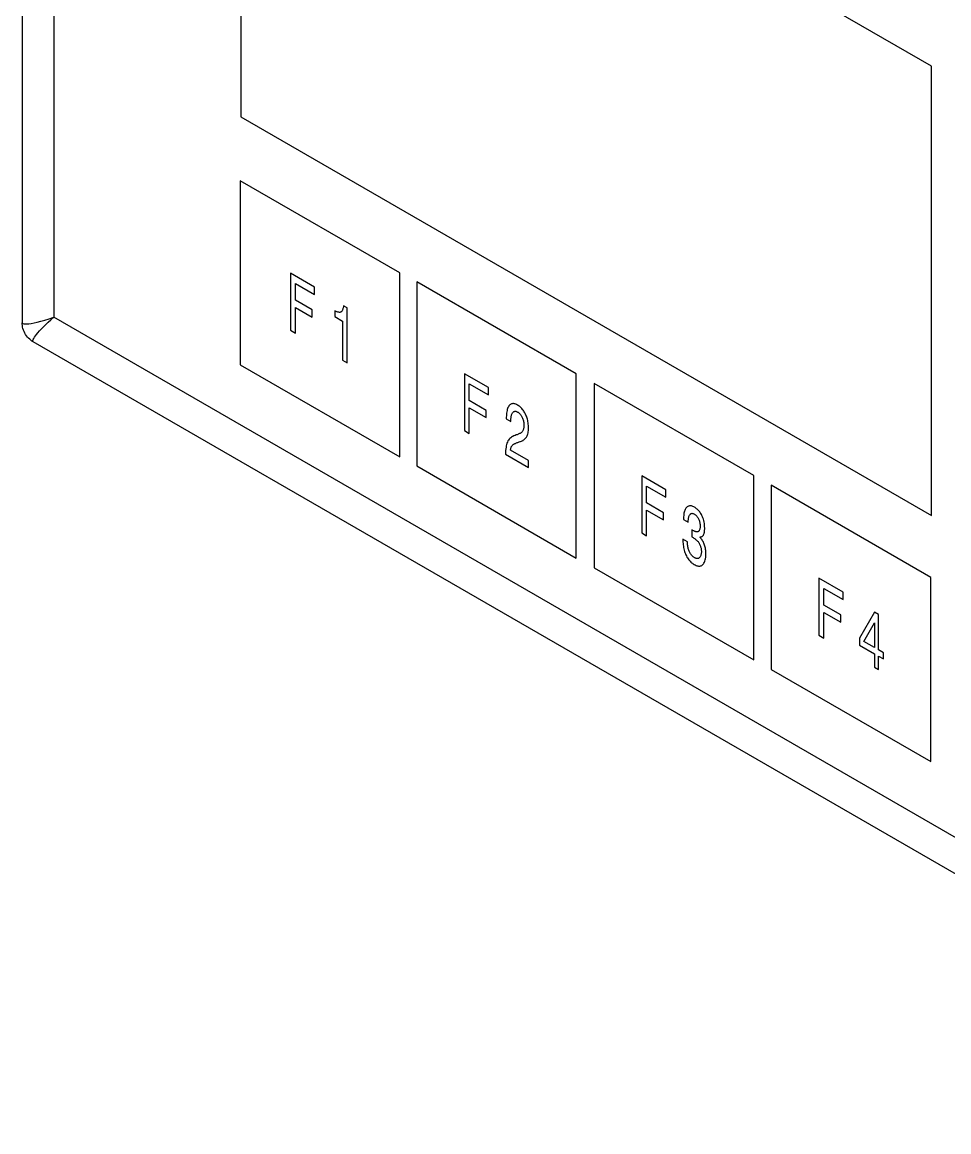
# Model space of a CAD drawing. Extents: x 0 to 420, y 0 to 297.
# Drawn here: x 138 to 197.8, y 99 to 170.6 of the extents above; entities that cross this region are included whole.
import ezdxf

# ---------------------------------------------------------------- set-up
doc = ezdxf.new("R2010")
doc.units = 0
doc.header["$LTSCALE"] = 23.1
doc.layers.add('40000_ISO', color=7, linetype='CONTINUOUS')

msp = doc.modelspace()

# ---------------------------------------------------------------- linework, layer by layer
at = {"layer": '40000_ISO', "color": 7, "linetype": 'CONTINUOUS'}
for p, q in [((137.987, 219.475), (137.987, 151.208)), ((140.021, 213.95), (140.021, 151.569)), ((152.091, 193.484), (152.091, 164.498)), ((196.639, 167.764), (152.091, 193.484)), ((196.639, 138.779), (196.639, 167.764)), ((152.091, 164.498), (196.639, 138.779)), ((152.054, 160.375), (152.054, 148.496)), ((162.342, 154.435), (152.054, 160.375)), ((155.292, 154.404), (155.292, 150.73)), ((156.846, 153.506), (155.292, 154.404)), ((162.342, 142.556), (162.342, 154.435)), ((155.608, 152.665), (155.608, 153.753)), ((155.608, 153.753), (156.846, 153.038)), ((156.846, 153.038), (156.846, 153.506)), ((163.434, 153.849), (163.434, 141.971)), ((173.721, 147.91), (163.434, 153.849)), ((156.695, 152.037), (155.608, 152.665)), ((155.608, 150.547), (155.608, 152.196)), ((155.608, 152.196), (156.695, 151.568)), ((156.695, 151.568), (156.695, 152.037)), ((158.145, 151.981), (158.145, 151.604)), ((158.19, 151.959), (158.145, 151.981)), ((158.233, 151.941), (158.19, 151.959)), ((158.275, 151.924), (158.233, 151.941)), ((158.314, 151.91), (158.275, 151.924)), ((158.352, 151.899), (158.314, 151.91)), ((158.388, 151.89), (158.352, 151.899)), ((158.422, 151.884), (158.388, 151.89)), ((158.454, 151.882), (158.422, 151.884)), ((158.483, 151.882), (158.454, 151.882)), ((158.509, 151.886), (158.483, 151.882)), ((158.533, 151.894), (158.509, 151.886)), ((158.548, 151.901), (158.533, 151.894)), ((158.554, 151.905), (158.548, 151.901)), ((158.574, 151.921), (158.554, 151.905)), ((158.593, 151.941), (158.574, 151.921)), ((158.61, 151.964), (158.593, 151.941)), ((158.627, 151.99), (158.61, 151.964)), ((158.642, 152.02), (158.627, 151.99)), ((158.656, 152.053), (158.642, 152.02)), ((158.669, 152.088), (158.656, 152.053)), ((158.681, 152.126), (158.669, 152.088)), ((158.692, 152.166), (158.681, 152.126)), ((158.703, 152.208), (158.692, 152.166)), ((158.713, 152.252), (158.703, 152.208)), ((158.722, 152.299), (158.713, 152.252)), ((158.951, 152.167), (158.722, 152.299)), ((158.951, 148.617), (158.951, 152.167)), ((137.989, 151.118), (137.987, 151.209)), ((137.987, 151.2), (138.025, 151.169)), ((137.998, 151.025), (137.989, 151.118)), ((138.025, 151.169), (138.085, 151.148)), ((138.085, 151.148), (138.169, 151.137)), ((138.169, 151.137), (138.277, 151.137)), ((138.277, 151.137), (138.411, 151.149)), ((138.411, 151.149), (138.57, 151.173)), ((138.57, 151.173), (138.753, 151.208)), ((138.753, 151.208), (138.961, 151.257)), ((138.961, 151.257), (139.193, 151.317)), ((139.193, 151.317), (139.447, 151.388)), ((139.353, 150.942), (139.5, 151.087)), ((139.447, 151.388), (139.723, 151.472)), ((139.5, 151.087), (139.659, 151.24)), ((139.659, 151.24), (139.833, 151.401)), ((139.723, 151.472), (140.021, 151.569)), ((139.833, 151.401), (140.021, 151.569)), ((223.884, 103.151), (140.021, 151.569)), ((158.145, 151.604), (158.657, 151.309)), ((158.657, 151.309), (158.657, 148.787)), ((138.015, 150.929), (137.998, 151.025)), ((138.039, 150.832), (138.015, 150.929)), ((138.07, 150.735), (138.039, 150.832)), ((138.109, 150.639), (138.07, 150.735)), ((138.155, 150.546), (138.109, 150.639)), ((138.207, 150.455), (138.155, 150.546)), ((138.266, 150.369), (138.207, 150.455)), ((138.33, 150.289), (138.266, 150.369)), ((138.775, 150.275), (138.835, 150.362)), ((138.835, 150.362), (138.909, 150.458)), ((138.909, 150.458), (138.999, 150.565)), ((138.999, 150.565), (139.102, 150.681)), ((139.102, 150.681), (139.22, 150.807)), ((139.22, 150.807), (139.353, 150.942)), ((155.292, 150.73), (155.608, 150.547)), ((138.398, 150.215), (138.33, 150.289)), ((138.47, 150.147), (138.398, 150.215)), ((138.543, 150.086), (138.47, 150.147)), ((138.617, 150.033), (138.543, 150.086)), ((138.692, 149.988), (138.617, 150.033)), ((138.676, 150.029), (138.681, 150.076)), ((138.684, 149.992), (138.676, 150.029)), ((138.681, 150.076), (138.698, 150.133)), ((227.652, 98.627), (138.691, 149.988)), ((138.698, 150.133), (138.73, 150.199)), ((138.73, 150.199), (138.775, 150.275)), ((152.054, 148.496), (162.342, 142.556)), ((158.657, 148.787), (158.951, 148.617)), ((166.514, 147.925), (166.514, 144.251)), ((168.068, 147.028), (166.514, 147.925)), ((173.721, 136.031), (173.721, 147.91)), ((166.83, 146.186), (166.83, 147.274)), ((166.83, 147.274), (168.068, 146.559)), ((168.068, 146.559), (168.068, 147.028)), ((174.888, 147.287), (174.888, 135.408)), ((185.176, 141.347), (174.888, 147.287)), ((167.917, 145.558), (166.83, 146.186)), ((166.83, 144.068), (166.83, 145.717)), ((166.83, 145.717), (167.917, 145.089)), ((167.917, 145.089), (167.917, 145.558)), ((169.237, 145.388), (169.227, 145.3)), ((169.248, 145.471), (169.237, 145.388)), ((169.263, 145.547), (169.248, 145.471)), ((169.28, 145.618), (169.263, 145.547)), ((169.301, 145.683), (169.28, 145.618)), ((169.324, 145.742), (169.301, 145.683)), ((169.35, 145.794), (169.324, 145.742)), ((169.378, 145.84), (169.35, 145.794)), ((169.41, 145.879), (169.378, 145.84)), ((169.444, 145.913), (169.41, 145.879)), ((169.48, 145.941), (169.444, 145.913)), ((169.499, 145.953), (169.48, 145.941)), ((169.517, 145.963), (169.499, 145.953)), ((169.555, 145.978), (169.517, 145.963)), ((169.595, 145.989), (169.555, 145.978)), ((169.576, 145.321), (169.592, 145.357)), ((169.592, 145.357), (169.61, 145.389)), ((169.636, 145.993), (169.595, 145.989)), ((169.61, 145.389), (169.63, 145.417)), ((169.63, 145.417), (169.652, 145.441)), ((169.68, 145.993), (169.636, 145.993)), ((169.652, 145.441), (169.674, 145.46)), ((169.674, 145.46), (169.696, 145.475)), ((169.725, 145.987), (169.68, 145.993)), ((169.696, 145.475), (169.722, 145.487)), ((169.722, 145.487), (169.747, 145.495)), ((169.774, 145.976), (169.725, 145.987)), ((169.747, 145.495), (169.773, 145.499)), ((169.773, 145.499), (169.799, 145.5)), ((169.826, 145.957), (169.774, 145.976)), ((169.799, 145.5), (169.825, 145.497)), ((169.825, 145.497), (169.853, 145.49)), ((169.881, 145.933), (169.826, 145.957)), ((169.853, 145.49), (169.882, 145.481)), ((169.939, 145.903), (169.881, 145.933)), ((169.882, 145.481), (169.912, 145.468)), ((169.912, 145.468), (169.943, 145.451)), ((169.991, 145.87), (169.939, 145.903)), ((169.943, 145.451), (169.974, 145.432)), ((169.974, 145.432), (170.003, 145.411)), ((170.041, 145.835), (169.991, 145.87)), ((170.003, 145.411), (170.031, 145.389)), ((170.031, 145.389), (170.058, 145.365)), ((170.089, 145.798), (170.041, 145.835)), ((170.058, 145.365), (170.083, 145.34)), ((170.083, 145.34), (170.107, 145.312)), ((170.135, 145.758), (170.089, 145.798)), ((170.178, 145.716), (170.135, 145.758)), ((170.221, 145.671), (170.178, 145.716)), ((170.262, 145.622), (170.221, 145.671)), ((170.302, 145.57), (170.262, 145.622)), ((170.34, 145.514), (170.302, 145.57)), ((170.378, 145.454), (170.34, 145.514)), ((170.415, 145.389), (170.378, 145.454)), ((170.451, 145.32), (170.415, 145.389)), ((169.217, 145.109), (169.216, 145.006)), ((169.216, 145.006), (169.511, 144.835)), ((169.221, 145.207), (169.217, 145.109)), ((169.227, 145.3), (169.221, 145.207)), ((169.511, 144.902), (169.514, 144.965)), ((169.511, 144.835), (169.511, 144.902)), ((169.514, 144.965), (169.517, 145.025)), ((169.517, 145.025), (169.523, 145.083)), ((169.523, 145.083), (169.53, 145.137)), ((169.53, 145.137), (169.538, 145.189)), ((169.538, 145.189), (169.549, 145.236)), ((169.549, 145.236), (169.561, 145.28)), ((169.561, 145.28), (169.576, 145.321)), ((170.107, 145.312), (170.131, 145.283)), ((170.131, 145.283), (170.154, 145.252)), ((170.154, 145.252), (170.176, 145.219)), ((170.176, 145.219), (170.197, 145.184)), ((170.197, 145.184), (170.218, 145.146)), ((170.218, 145.146), (170.238, 145.106)), ((170.238, 145.106), (170.261, 145.055)), ((170.261, 145.055), (170.281, 145.001)), ((170.281, 145.001), (170.299, 144.947)), ((170.299, 144.947), (170.315, 144.89)), ((170.315, 144.89), (170.328, 144.832)), ((170.328, 144.832), (170.338, 144.772)), ((170.338, 144.772), (170.346, 144.711)), ((170.346, 144.711), (170.35, 144.648)), ((170.35, 144.648), (170.352, 144.584)), ((170.481, 145.257), (170.451, 145.32)), ((170.508, 145.192), (170.481, 145.257)), ((170.533, 145.125), (170.508, 145.192)), ((170.556, 145.055), (170.533, 145.125)), ((170.577, 144.982), (170.556, 145.055)), ((170.595, 144.908), (170.577, 144.982)), ((170.611, 144.831), (170.595, 144.908)), ((170.624, 144.753), (170.611, 144.831)), ((170.634, 144.673), (170.624, 144.753)), ((170.641, 144.591), (170.634, 144.673)), ((166.514, 144.251), (166.83, 144.068)), ((169.699, 143.915), (169.627, 143.878)), ((169.778, 143.947), (169.699, 143.915)), ((169.862, 143.976), (169.778, 143.947)), ((169.907, 143.99), (169.862, 143.976)), ((169.949, 144.005), (169.907, 143.99)), ((169.99, 144.021), (169.949, 144.005)), ((170.03, 144.037), (169.99, 144.021)), ((170.067, 144.055), (170.03, 144.037)), ((170.103, 144.073), (170.067, 144.055)), ((170.121, 144.083), (170.103, 144.073)), ((170.137, 144.092), (170.121, 144.083)), ((170.168, 144.113), (170.137, 144.092)), ((170.197, 144.135), (170.168, 144.113)), ((170.222, 144.158), (170.197, 144.135)), ((170.245, 144.183), (170.222, 144.158)), ((170.265, 144.21), (170.245, 144.183)), ((170.283, 144.24), (170.265, 144.21)), ((170.298, 144.273), (170.283, 144.24)), ((170.312, 144.309), (170.298, 144.273)), ((170.324, 144.347), (170.312, 144.309)), ((170.334, 144.388), (170.324, 144.347)), ((170.341, 144.432), (170.334, 144.388)), ((170.347, 144.48), (170.341, 144.432)), ((170.35, 144.53), (170.347, 144.48)), ((170.352, 144.584), (170.35, 144.53)), ((170.539, 143.865), (170.564, 143.915)), ((170.564, 143.915), (170.585, 143.971)), ((170.585, 143.971), (170.603, 144.032)), ((170.603, 144.032), (170.619, 144.099)), ((170.619, 144.099), (170.631, 144.172)), ((170.631, 144.172), (170.639, 144.25)), ((170.639, 144.25), (170.645, 144.334)), ((170.645, 144.509), (170.641, 144.591)), ((170.646, 144.424), (170.645, 144.509)), ((170.645, 144.334), (170.646, 144.424)), ((169.213, 143.272), (169.196, 143.176)), ((169.234, 143.361), (169.213, 143.272)), ((169.258, 143.442), (169.234, 143.361)), ((169.286, 143.516), (169.258, 143.442)), ((169.318, 143.582), (169.286, 143.516)), ((169.354, 143.641), (169.318, 143.582)), ((169.396, 143.696), (169.354, 143.641)), ((169.444, 143.747), (169.396, 143.696)), ((169.499, 143.795), (169.444, 143.747)), ((169.56, 143.838), (169.499, 143.795)), ((169.524, 143.16), (169.539, 143.195)), ((169.539, 143.195), (169.556, 143.228)), ((169.556, 143.228), (169.574, 143.257)), ((169.606, 143.867), (169.56, 143.838)), ((169.574, 143.257), (169.593, 143.284)), ((169.593, 143.284), (169.614, 143.308)), ((169.627, 143.878), (169.606, 143.867)), ((169.614, 143.308), (169.639, 143.332)), ((169.639, 143.332), (169.667, 143.353)), ((169.667, 143.353), (169.697, 143.374)), ((169.697, 143.374), (169.717, 143.387)), ((169.717, 143.387), (169.73, 143.394)), ((169.73, 143.394), (169.765, 143.412)), ((169.765, 143.412), (169.802, 143.429)), ((169.802, 143.429), (169.84, 143.446)), ((169.84, 143.446), (169.88, 143.462)), ((169.88, 143.462), (169.922, 143.478)), ((169.922, 143.478), (169.965, 143.493)), ((169.965, 143.493), (170.009, 143.508)), ((170.009, 143.508), (170.055, 143.522)), ((170.055, 143.522), (170.123, 143.544)), ((170.055, 143.522), (170.09, 143.542)), ((170.123, 143.544), (170.186, 143.568)), ((170.186, 143.568), (170.246, 143.596)), ((170.246, 143.596), (170.293, 143.622)), ((170.293, 143.622), (170.301, 143.626)), ((170.301, 143.626), (170.352, 143.659)), ((170.352, 143.659), (170.399, 143.695)), ((170.399, 143.695), (170.441, 143.734)), ((170.441, 143.734), (170.479, 143.776)), ((170.479, 143.776), (170.512, 143.82)), ((170.512, 143.82), (170.539, 143.865)), ((169.164, 142.847), (169.16, 142.723)), ((169.16, 142.723), (170.64, 141.868)), ((169.171, 142.963), (169.164, 142.847)), ((169.182, 143.073), (169.171, 142.963)), ((169.196, 143.176), (169.182, 143.073)), ((169.476, 142.99), (169.486, 143.036)), ((170.64, 142.317), (169.476, 142.99)), ((169.486, 143.036), (169.497, 143.08)), ((169.497, 143.08), (169.51, 143.122)), ((169.51, 143.122), (169.524, 143.16)), ((163.434, 141.971), (173.721, 136.031)), ((170.64, 141.868), (170.64, 142.317)), ((177.948, 141.324), (177.948, 137.649)), ((179.502, 140.426), (177.948, 141.324)), ((185.176, 129.469), (185.176, 141.347)), ((178.264, 139.585), (178.264, 140.672)), ((178.264, 140.672), (179.502, 139.957)), ((179.502, 139.957), (179.502, 140.426)), ((186.305, 140.724), (186.305, 128.845)), ((196.592, 134.785), (186.305, 140.724)), ((179.351, 138.957), (178.264, 139.585)), ((178.264, 137.467), (178.264, 139.116)), ((178.264, 139.116), (179.351, 138.488)), ((179.351, 138.488), (179.351, 138.957)), ((180.677, 138.919), (180.667, 138.847)), ((180.69, 138.985), (180.677, 138.919)), ((180.705, 139.046), (180.69, 138.985)), ((180.723, 139.102), (180.705, 139.046)), ((180.744, 139.153), (180.723, 139.102)), ((180.767, 139.198), (180.744, 139.153)), ((180.793, 139.239), (180.767, 139.198)), ((180.821, 139.275), (180.793, 139.239)), ((180.851, 139.306), (180.821, 139.275)), ((180.886, 139.334), (180.851, 139.306)), ((180.918, 139.355), (180.886, 139.334)), ((180.922, 139.358), (180.918, 139.355)), ((180.959, 139.376), (180.922, 139.358)), ((180.997, 139.388), (180.959, 139.376)), ((181.036, 139.396), (180.997, 139.388)), ((181.076, 139.399), (181.036, 139.396)), ((181.118, 139.397), (181.076, 139.399)), ((181.089, 138.874), (181.112, 138.891)), ((181.112, 138.891), (181.118, 138.895)), ((181.161, 139.39), (181.118, 139.397)), ((181.118, 138.895), (181.136, 138.904)), ((181.136, 138.904), (181.162, 138.912)), ((181.205, 139.379), (181.161, 139.39)), ((181.162, 138.912), (181.189, 138.916)), ((181.189, 138.916), (181.217, 138.915)), ((181.253, 139.362), (181.205, 139.379)), ((181.217, 138.915), (181.246, 138.909)), ((181.246, 138.909), (181.278, 138.9)), ((181.302, 139.34), (181.253, 139.362)), ((181.278, 138.9), (181.311, 138.886)), ((181.353, 139.313), (181.302, 139.34)), ((181.311, 138.886), (181.347, 138.867)), ((181.402, 139.282), (181.353, 139.313)), ((181.449, 139.249), (181.402, 139.282)), ((181.495, 139.214), (181.449, 139.249)), ((181.537, 139.177), (181.495, 139.214)), ((181.578, 139.138), (181.537, 139.177)), ((181.618, 139.096), (181.578, 139.138)), ((181.656, 139.051), (181.618, 139.096)), ((181.693, 139.003), (181.656, 139.051)), ((181.729, 138.951), (181.693, 139.003)), ((181.765, 138.895), (181.729, 138.951)), ((181.799, 138.835), (181.765, 138.895)), ((180.656, 138.69), (180.654, 138.604)), ((180.654, 138.604), (180.654, 138.516)), ((180.654, 138.516), (180.949, 138.346)), ((180.66, 138.771), (180.656, 138.69)), ((180.667, 138.847), (180.66, 138.771)), ((180.949, 138.346), (180.952, 138.41)), ((180.952, 138.41), (180.957, 138.471)), ((180.957, 138.471), (180.962, 138.527)), ((180.962, 138.527), (180.97, 138.58)), ((180.97, 138.58), (180.978, 138.63)), ((180.978, 138.63), (180.989, 138.675)), ((180.989, 138.675), (181, 138.717)), ((181, 138.717), (181.014, 138.756)), ((181.014, 138.756), (181.029, 138.79)), ((181.029, 138.79), (181.047, 138.822)), ((181.047, 138.822), (181.067, 138.85)), ((181.067, 138.85), (181.089, 138.874)), ((181.347, 138.867), (181.383, 138.844)), ((181.383, 138.844), (181.418, 138.818)), ((181.418, 138.818), (181.45, 138.79)), ((181.45, 138.79), (181.481, 138.759)), ((181.481, 138.759), (181.51, 138.726)), ((181.51, 138.726), (181.537, 138.69)), ((181.537, 138.69), (181.564, 138.65)), ((181.564, 138.65), (181.59, 138.607)), ((181.59, 138.607), (181.614, 138.56)), ((181.614, 138.56), (181.636, 138.514)), ((181.636, 138.514), (181.654, 138.467)), ((181.654, 138.467), (181.671, 138.418)), ((181.671, 138.418), (181.685, 138.367)), ((181.685, 138.367), (181.697, 138.314)), ((181.697, 138.314), (181.707, 138.26)), ((181.707, 138.26), (181.714, 138.205)), ((181.714, 138.205), (181.718, 138.149)), ((181.832, 138.772), (181.799, 138.835)), ((181.869, 138.695), (181.832, 138.772)), ((181.901, 138.614), (181.869, 138.695)), ((181.929, 138.53), (181.901, 138.614)), ((181.955, 138.442), (181.929, 138.53)), ((181.976, 138.351), (181.955, 138.442)), ((181.992, 138.257), (181.976, 138.351)), ((182.004, 138.161), (181.992, 138.257)), ((177.948, 137.649), (178.264, 137.467)), ((181.178, 137.853), (181.178, 137.404)), ((181.216, 137.831), (181.178, 137.853)), ((181.252, 137.811), (181.216, 137.831)), ((181.288, 137.793), (181.252, 137.811)), ((181.322, 137.777), (181.288, 137.793)), ((181.355, 137.762), (181.322, 137.777)), ((181.387, 137.749), (181.355, 137.762)), ((181.417, 137.739), (181.387, 137.749)), ((181.447, 137.73), (181.417, 137.739)), ((181.474, 137.724), (181.447, 137.73)), ((181.501, 137.719), (181.474, 137.724)), ((181.525, 137.718), (181.501, 137.719)), ((181.548, 137.719), (181.525, 137.718)), ((181.568, 137.723), (181.548, 137.719)), ((181.587, 137.729), (181.568, 137.723)), ((181.594, 137.733), (181.587, 137.729)), ((181.603, 137.739), (181.594, 137.733)), ((181.626, 137.758), (181.603, 137.739)), ((181.647, 137.783), (181.626, 137.758)), ((181.666, 137.812), (181.647, 137.783)), ((181.682, 137.847), (181.666, 137.812)), ((181.695, 137.886), (181.682, 137.847)), ((181.706, 137.93), (181.695, 137.886)), ((181.713, 137.979), (181.706, 137.93)), ((181.717, 138.033), (181.713, 137.979)), ((181.719, 138.091), (181.717, 138.033)), ((181.718, 138.149), (181.719, 138.091)), ((181.864, 137.435), (181.889, 137.455)), ((181.889, 137.455), (181.911, 137.477)), ((181.911, 137.477), (181.929, 137.503)), ((181.929, 137.503), (181.945, 137.532)), ((181.945, 137.532), (181.959, 137.566)), ((181.959, 137.566), (181.972, 137.605)), ((181.972, 137.605), (181.984, 137.646)), ((181.984, 137.646), (181.993, 137.691)), ((181.993, 137.691), (182, 137.739)), ((182, 137.739), (182.006, 137.79)), ((182.011, 138.062), (182.004, 138.161)), ((182.006, 137.79), (182.011, 137.844)), ((182.014, 137.961), (182.011, 138.062)), ((182.011, 137.844), (182.013, 137.901)), ((182.013, 137.901), (182.014, 137.961)), ((180.602, 137.255), (180.604, 137.158)), ((180.896, 137.084), (180.602, 137.255)), ((180.604, 137.158), (180.609, 137.064)), ((180.609, 137.064), (180.617, 136.971)), ((180.617, 136.971), (180.627, 136.88)), ((180.627, 136.88), (180.639, 136.791)), ((180.639, 136.791), (180.655, 136.705)), ((180.9, 137.015), (180.896, 137.084)), ((180.905, 136.947), (180.9, 137.015)), ((180.912, 136.881), (180.905, 136.947)), ((180.921, 136.818), (180.912, 136.881)), ((180.931, 136.756), (180.921, 136.818)), ((180.943, 136.697), (180.931, 136.756)), ((181.178, 137.404), (181.222, 137.377)), ((181.222, 137.377), (181.265, 137.349)), ((181.265, 137.349), (181.307, 137.321)), ((181.307, 137.321), (181.348, 137.292)), ((181.348, 137.292), (181.388, 137.262)), ((181.388, 137.262), (181.427, 137.232)), ((181.427, 137.232), (181.464, 137.201)), ((181.464, 137.201), (181.501, 137.169)), ((181.501, 137.169), (181.536, 137.137)), ((181.536, 137.137), (181.559, 137.114)), ((181.559, 137.114), (181.582, 137.088)), ((181.582, 137.088), (181.604, 137.06)), ((181.604, 137.06), (181.625, 137.029)), ((181.625, 137.029), (181.646, 136.996)), ((181.646, 136.996), (181.666, 136.961)), ((181.666, 136.961), (181.685, 136.924)), ((181.685, 136.924), (181.704, 136.884)), ((181.692, 137.386), (181.733, 137.389)), ((181.734, 137.341), (181.692, 137.386)), ((181.704, 136.884), (181.722, 136.842)), ((181.722, 136.842), (181.738, 136.8)), ((181.733, 137.389), (181.771, 137.395)), ((181.774, 137.294), (181.734, 137.341)), ((181.738, 136.8), (181.752, 136.757)), ((181.752, 136.757), (181.764, 136.715)), ((181.771, 137.395), (181.805, 137.405)), ((181.811, 137.247), (181.774, 137.294)), ((181.805, 137.405), (181.837, 137.418)), ((181.846, 137.198), (181.811, 137.247)), ((181.837, 137.418), (181.847, 137.424)), ((181.878, 137.147), (181.846, 137.198)), ((181.847, 137.424), (181.864, 137.435)), ((181.909, 137.095), (181.878, 137.147)), ((181.937, 137.04), (181.909, 137.095)), ((181.964, 136.983), (181.937, 137.04)), ((181.988, 136.923), (181.964, 136.983)), ((182.01, 136.861), (181.988, 136.923)), ((182.03, 136.796), (182.01, 136.861)), ((182.047, 136.729), (182.03, 136.796)), ((180.655, 136.705), (180.672, 136.62)), ((180.672, 136.62), (180.693, 136.538)), ((180.693, 136.538), (180.716, 136.459)), ((180.716, 136.459), (180.741, 136.382)), ((180.741, 136.382), (180.769, 136.308)), ((180.769, 136.308), (180.799, 136.237)), ((180.799, 136.237), (180.834, 136.165)), ((180.834, 136.165), (180.87, 136.097)), ((180.87, 136.097), (180.908, 136.034)), ((180.908, 136.034), (180.947, 135.975)), ((180.957, 136.64), (180.943, 136.697)), ((180.972, 136.586), (180.957, 136.64)), ((180.989, 136.533), (180.972, 136.586)), ((181.008, 136.481), (180.989, 136.533)), ((181.03, 136.43), (181.008, 136.481)), ((181.053, 136.381), (181.03, 136.43)), ((181.078, 136.336), (181.053, 136.381)), ((181.104, 136.293), (181.078, 136.336)), ((181.133, 136.253), (181.104, 136.293)), ((181.164, 136.214), (181.133, 136.253)), ((181.196, 136.178), (181.164, 136.214)), ((181.232, 136.144), (181.196, 136.178)), ((181.271, 136.111), (181.232, 136.144)), ((181.312, 136.081), (181.271, 136.111)), ((181.356, 136.053), (181.312, 136.081)), ((181.39, 136.035), (181.356, 136.053)), ((181.422, 136.021), (181.39, 136.035)), ((181.453, 136.01), (181.422, 136.021)), ((181.631, 136.021), (181.611, 136.011)), ((181.634, 136.023), (181.631, 136.021)), ((181.657, 136.039), (181.634, 136.023)), ((181.679, 136.059), (181.657, 136.039)), ((181.703, 136.086), (181.679, 136.059)), ((181.724, 136.118), (181.703, 136.086)), ((181.743, 136.153), (181.724, 136.118)), ((181.76, 136.192), (181.743, 136.153)), ((181.774, 136.236), (181.76, 136.192)), ((181.764, 136.715), (181.775, 136.673)), ((181.785, 136.284), (181.774, 136.236)), ((181.775, 136.673), (181.783, 136.631)), ((181.783, 136.631), (181.79, 136.588)), ((181.792, 136.336), (181.785, 136.284)), ((181.79, 136.588), (181.795, 136.544)), ((181.797, 136.394), (181.792, 136.336)), ((181.795, 136.544), (181.798, 136.501)), ((181.799, 136.456), (181.797, 136.394)), ((181.798, 136.501), (181.799, 136.456)), ((182.061, 136.661), (182.047, 136.729)), ((182.073, 136.59), (182.061, 136.661)), ((182.069, 135.99), (182.083, 136.082)), ((182.082, 136.518), (182.073, 136.59)), ((182.089, 136.444), (182.082, 136.518)), ((182.083, 136.082), (182.091, 136.183)), ((182.093, 136.37), (182.089, 136.444)), ((182.091, 136.183), (182.094, 136.293)), ((182.094, 136.293), (182.093, 136.37)), ((174.888, 135.408), (185.176, 129.469)), ((180.947, 135.975), (180.987, 135.921)), ((180.987, 135.921), (181.03, 135.87)), ((181.03, 135.87), (181.074, 135.821)), ((181.074, 135.821), (181.12, 135.775)), ((181.12, 135.775), (181.17, 135.732)), ((181.17, 135.732), (181.222, 135.691)), ((181.222, 135.691), (181.278, 135.652)), ((181.278, 135.652), (181.336, 135.616)), ((181.336, 135.616), (181.397, 135.583)), ((181.397, 135.583), (181.455, 135.557)), ((181.482, 136.002), (181.453, 136.01)), ((181.455, 135.557), (181.51, 135.537)), ((181.509, 135.997), (181.482, 136.002)), ((181.536, 135.996), (181.509, 135.997)), ((181.51, 135.537), (181.561, 135.523)), ((181.562, 135.998), (181.536, 135.996)), ((181.561, 135.523), (181.609, 135.516)), ((181.587, 136.002), (181.562, 135.998)), ((181.611, 136.011), (181.587, 136.002)), ((181.609, 135.516), (181.655, 135.514)), ((181.655, 135.514), (181.699, 135.516)), ((181.699, 135.516), (181.74, 135.524)), ((181.74, 135.524), (181.779, 135.537)), ((181.779, 135.537), (181.819, 135.557)), ((181.819, 135.557), (181.855, 135.581)), ((181.855, 135.581), (181.89, 135.61)), ((181.89, 135.61), (181.931, 135.654)), ((181.931, 135.654), (181.967, 135.706)), ((181.967, 135.706), (181.999, 135.766)), ((181.999, 135.766), (182.027, 135.832)), ((182.027, 135.832), (182.051, 135.907)), ((182.051, 135.907), (182.069, 135.99)), ((189.382, 134.722), (189.382, 131.048)), ((190.936, 133.825), (189.382, 134.722)), ((196.592, 122.906), (196.592, 134.785)), ((189.698, 132.983), (189.698, 134.071)), ((189.698, 134.071), (190.936, 133.356)), ((190.936, 133.356), (190.936, 133.825)), ((190.785, 132.356), (189.698, 132.983)), ((189.698, 130.866), (189.698, 132.514)), ((189.698, 132.514), (190.785, 131.887)), ((192.958, 132.533), (192.002, 130.862)), ((193.222, 132.38), (192.958, 132.533)), ((190.785, 131.887), (190.785, 132.356)), ((192.28, 130.649), (192.958, 131.847)), ((192.958, 131.847), (192.958, 130.258)), ((193.222, 130.105), (193.222, 132.38)), ((189.382, 131.048), (189.698, 130.866)), ((192.002, 130.862), (192.002, 130.411)), ((192.002, 130.411), (192.958, 129.859)), ((192.958, 130.258), (192.28, 130.649)), ((192.958, 129.859), (192.958, 128.983)), ((193.545, 129.919), (193.222, 130.105)), ((193.222, 128.831), (193.222, 129.706)), ((193.222, 129.706), (193.545, 129.52)), ((193.545, 129.52), (193.545, 129.919)), ((192.958, 128.983), (193.222, 128.831)), ((186.305, 128.845), (196.592, 122.906))]:
    msp.add_line(p, q, dxfattribs=at)

doc.saveas('drawing.dxf')
